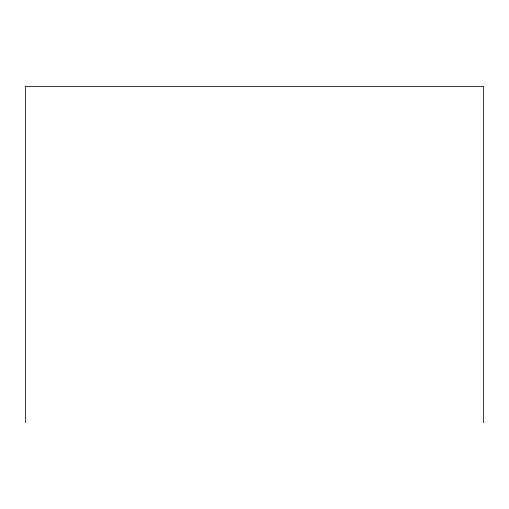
<?xml version="1.0" encoding="UTF-8"?>
<svg xmlns="http://www.w3.org/2000/svg" width="509" height="509" viewBox="0 0 509 509"><rect width="100%" height="100%" fill="white"/><g stroke="black" fill="none" stroke-linecap="round" stroke-linejoin="round"><path stroke-width="0.76" d="M483.55 422.591L483.55 86.409L25.45 86.409L25.45 422.591"/></g></svg>
